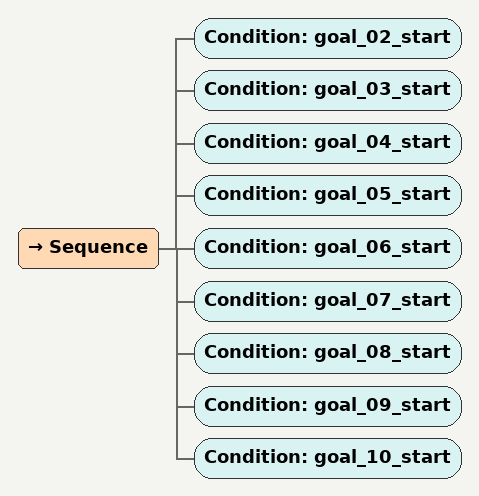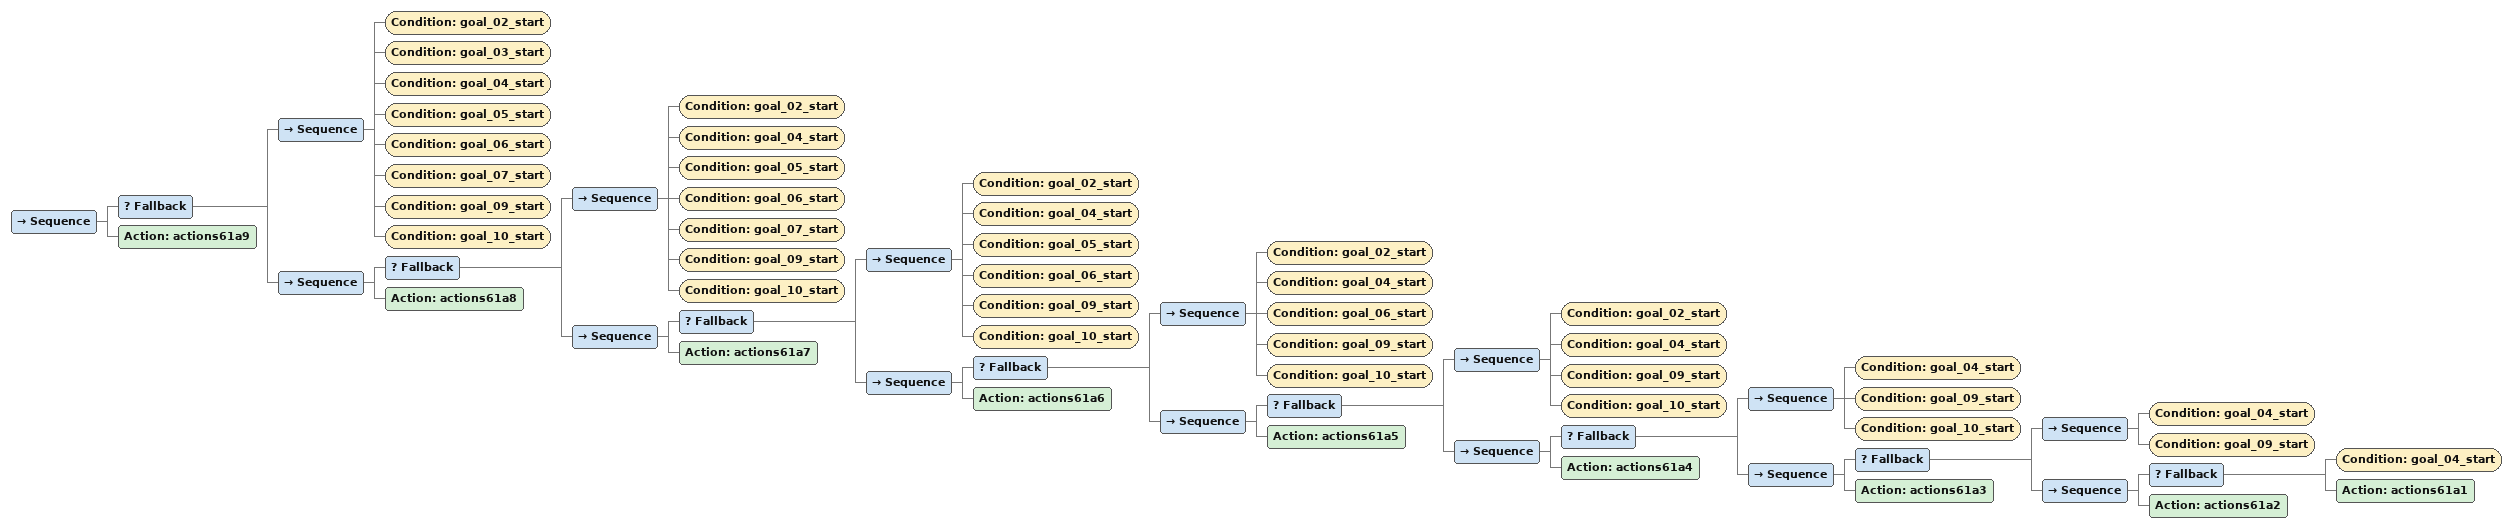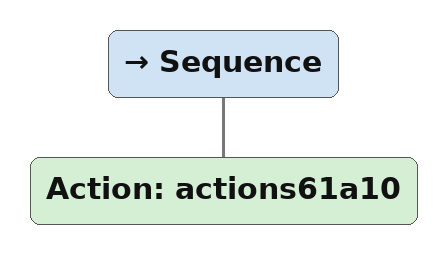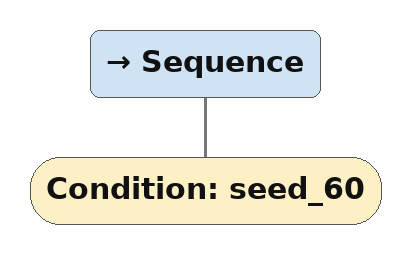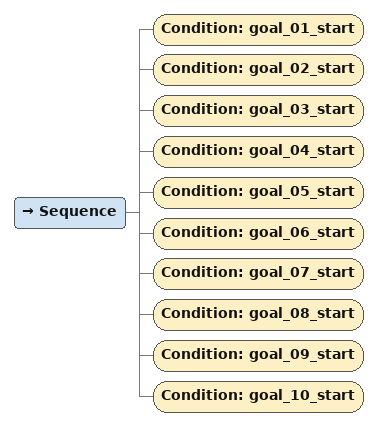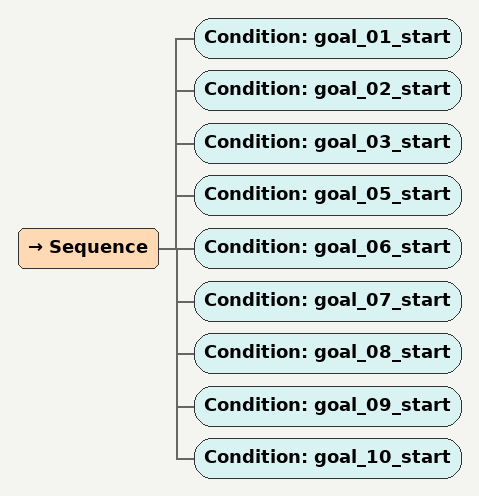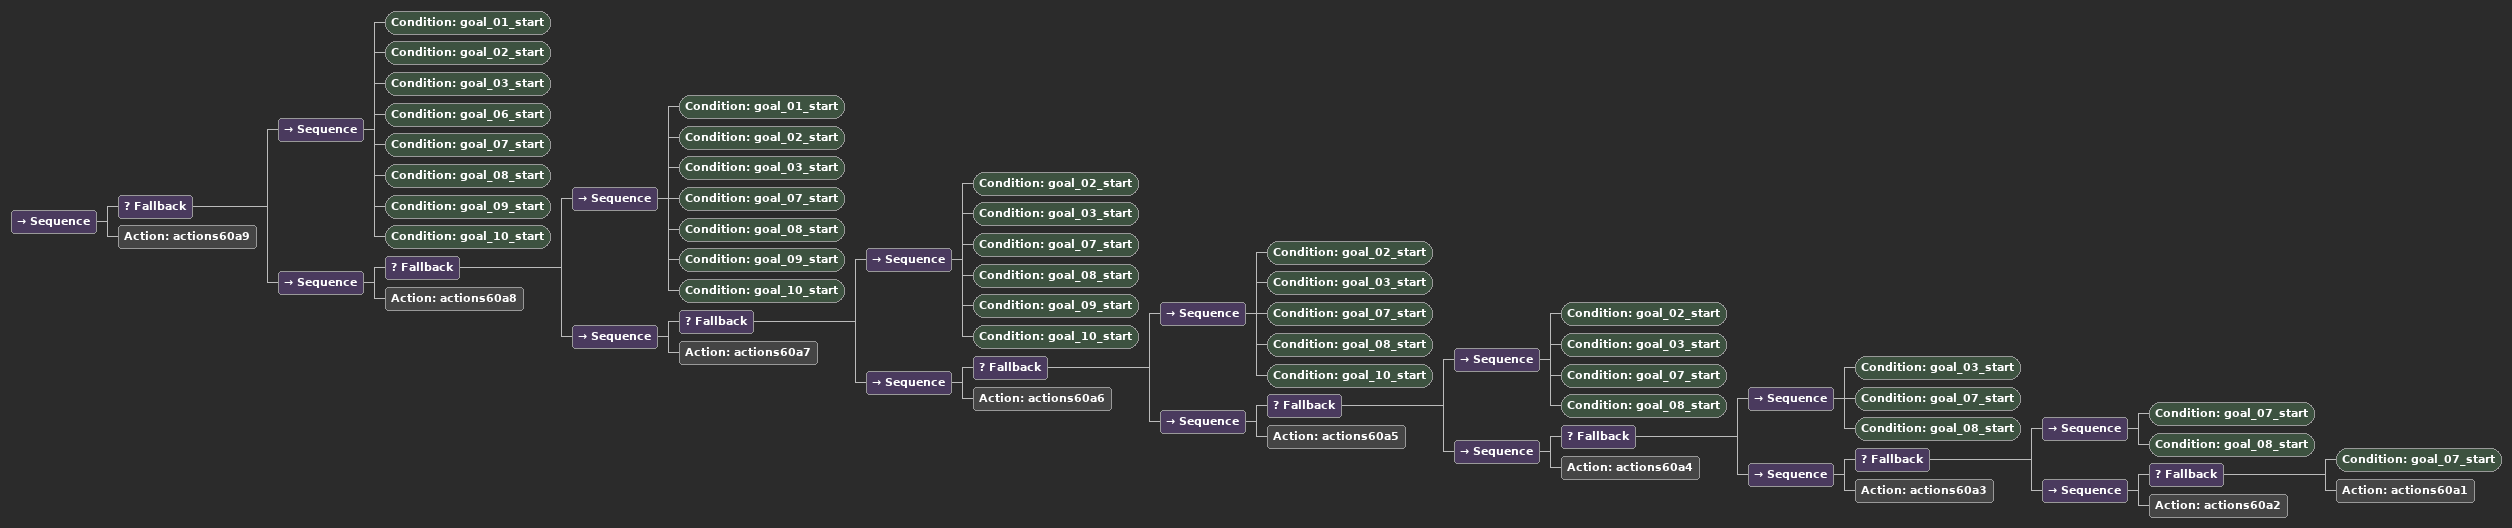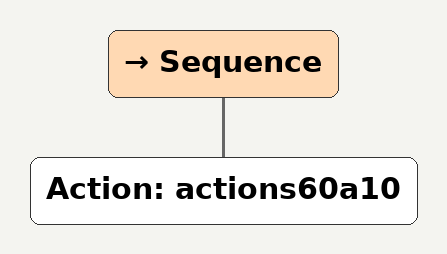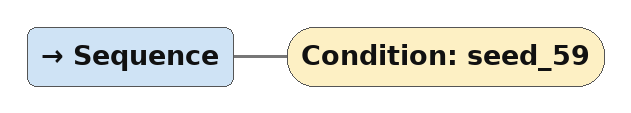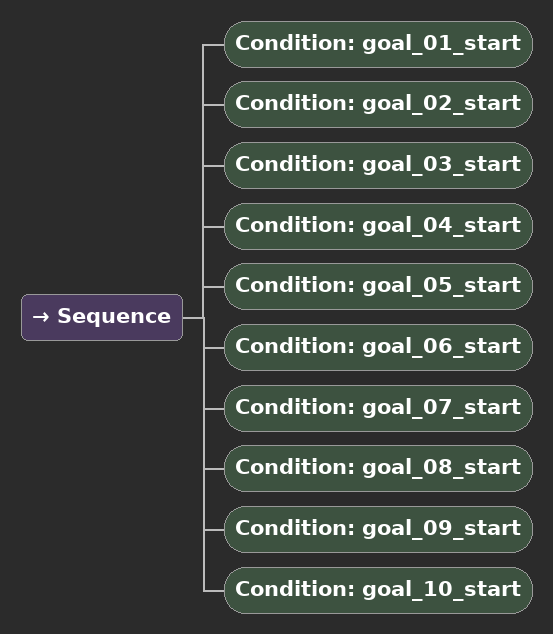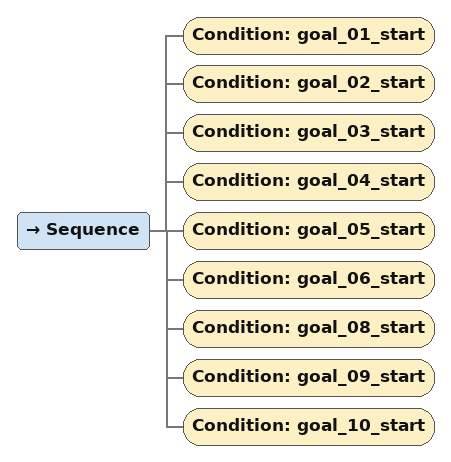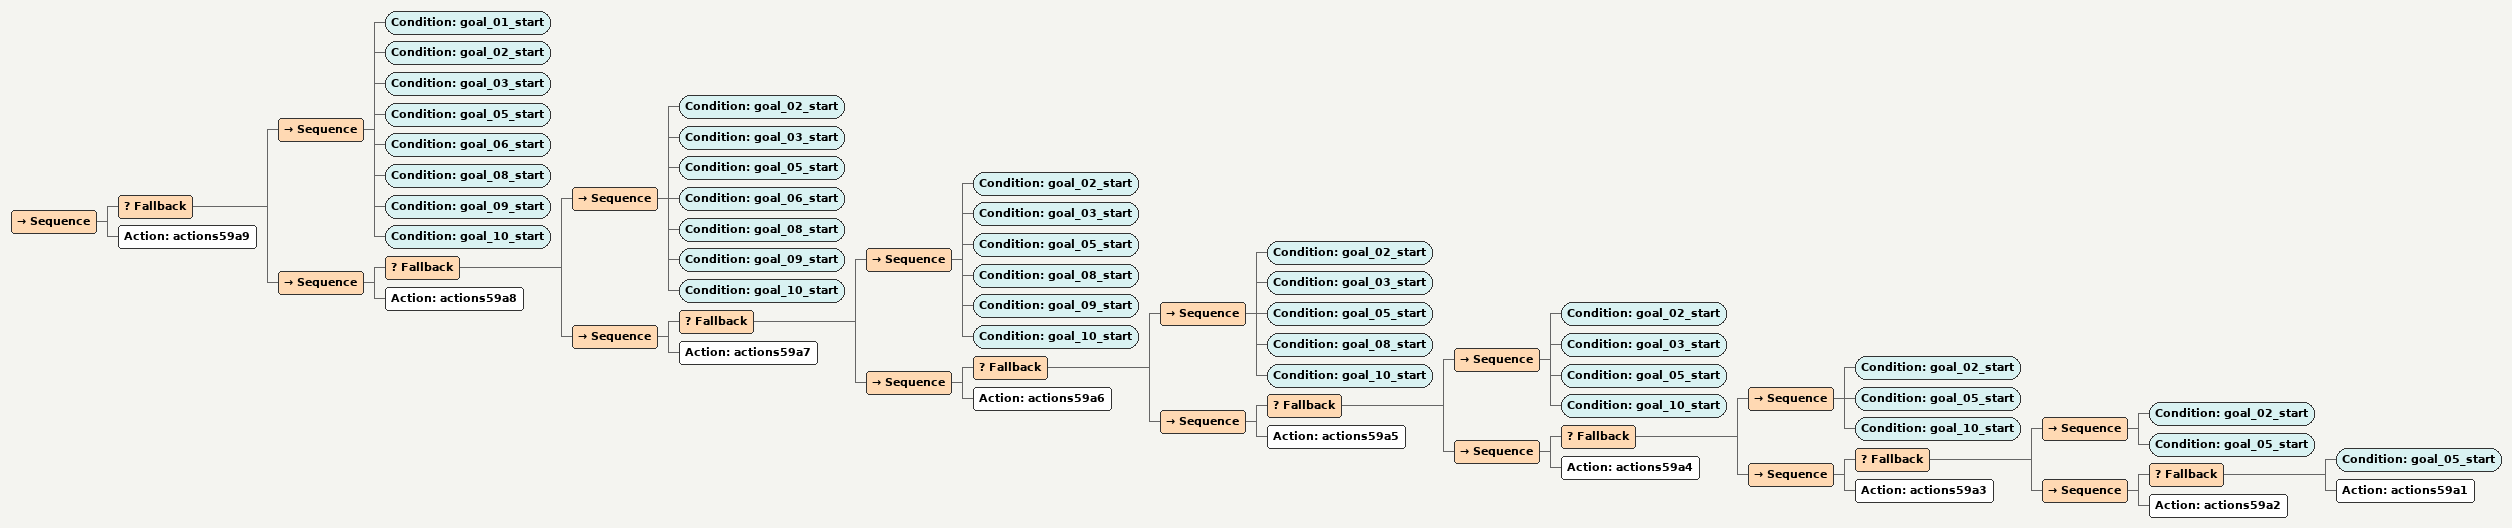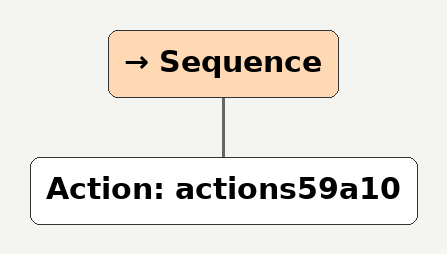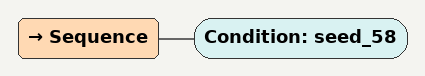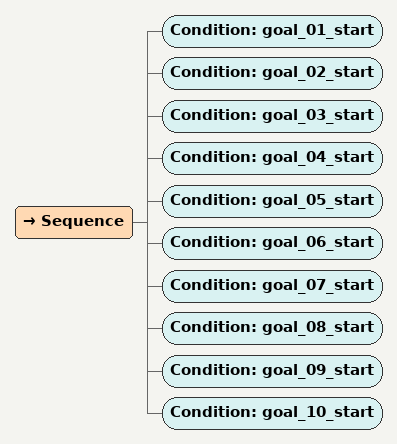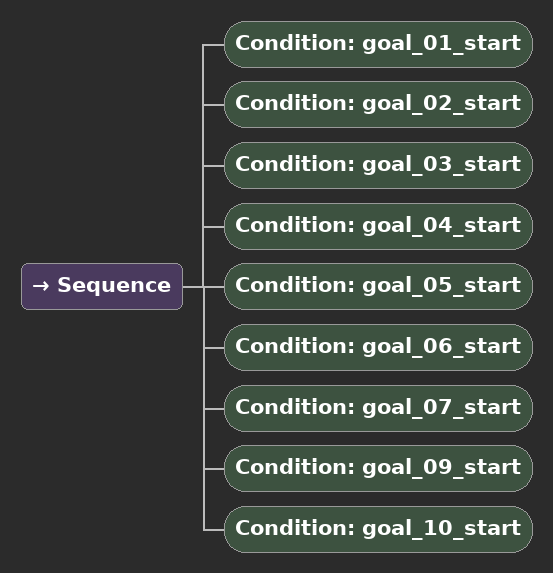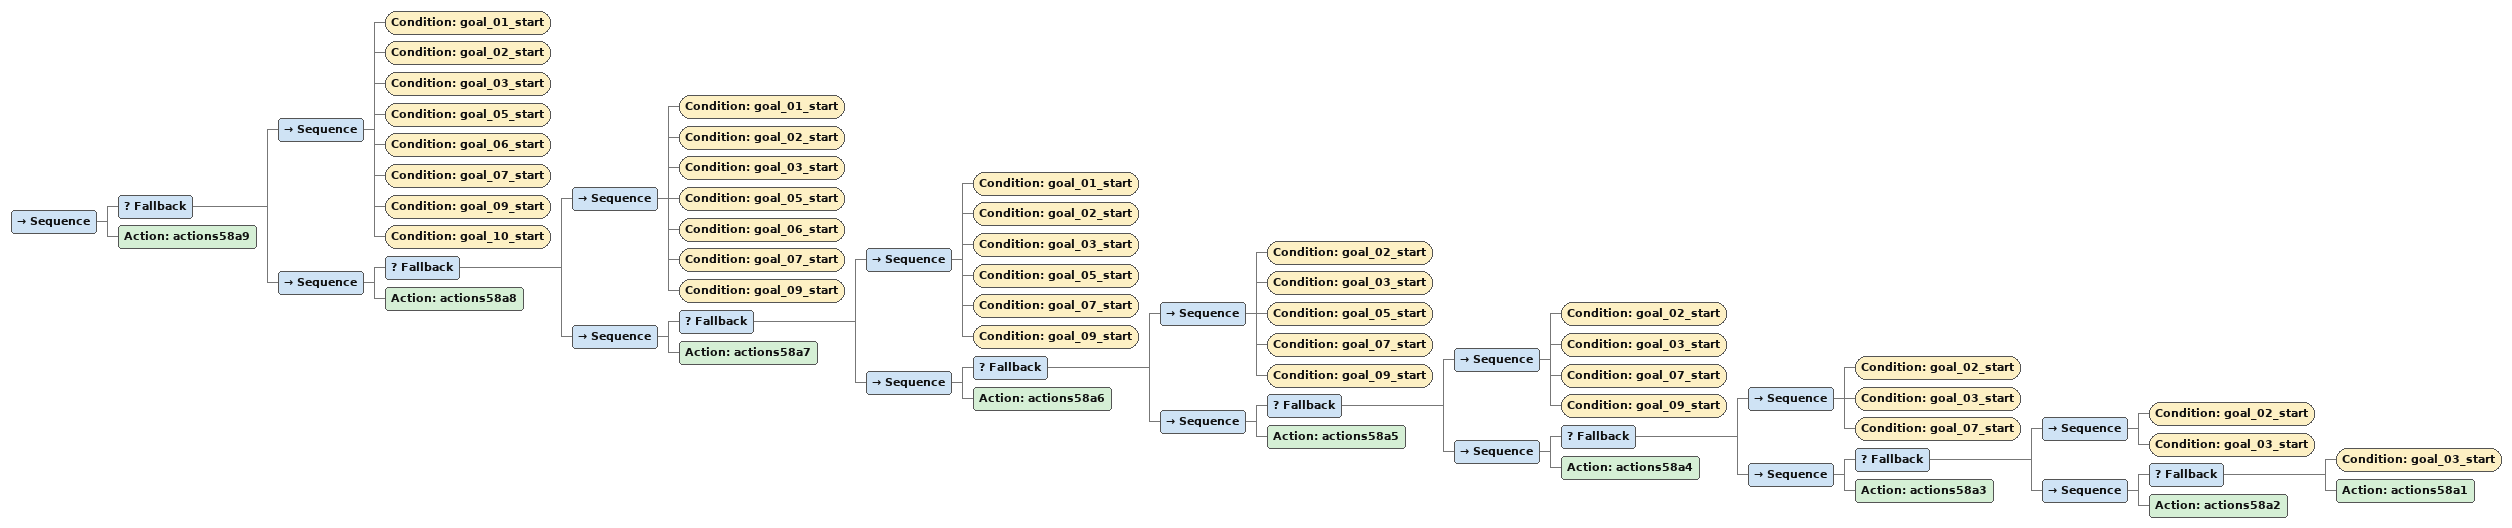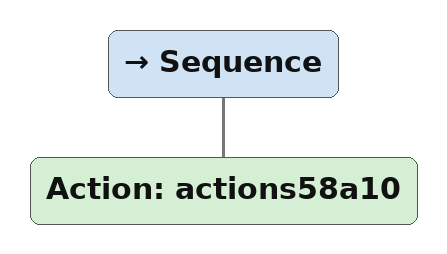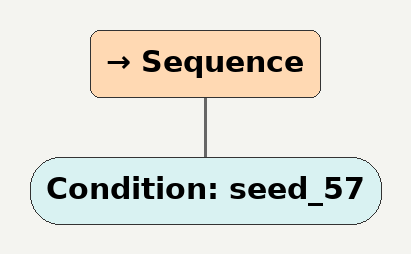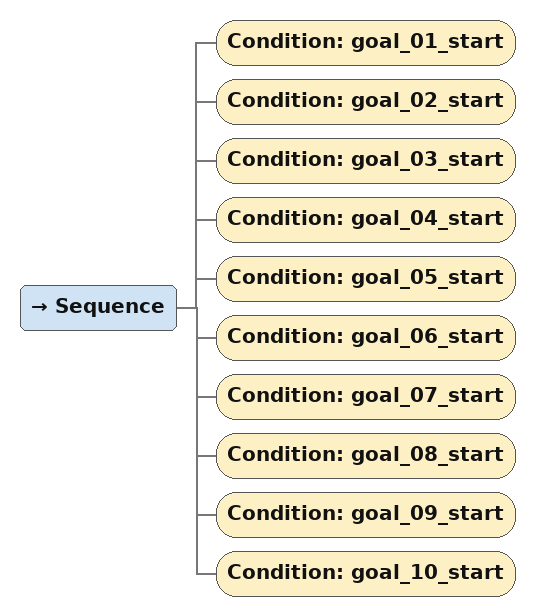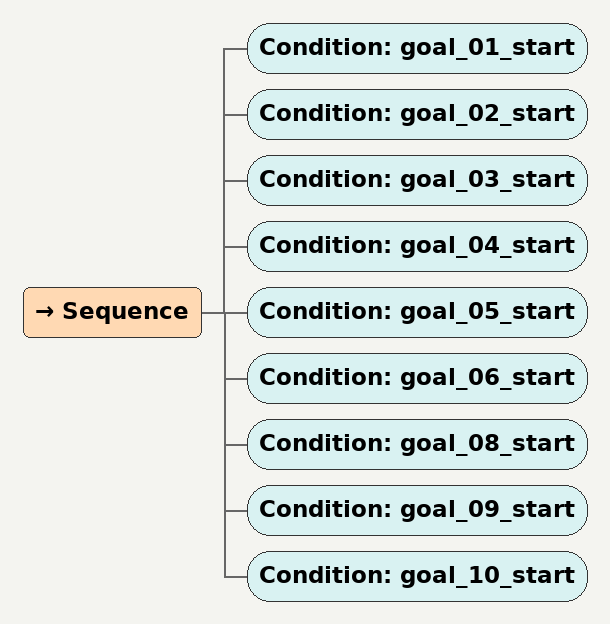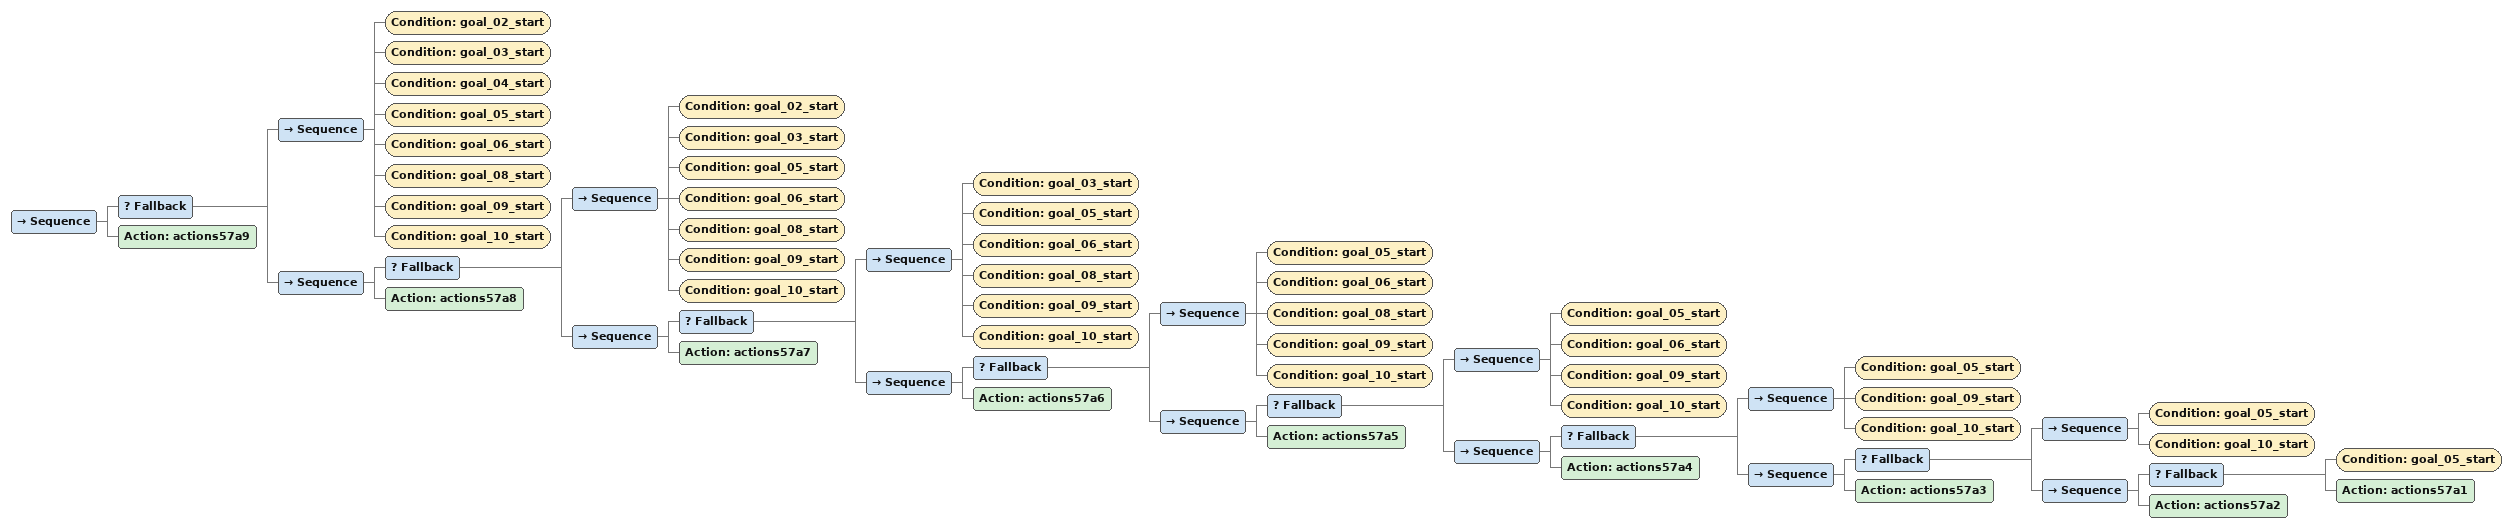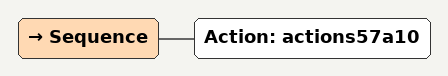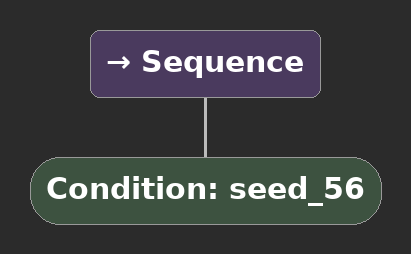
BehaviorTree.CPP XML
<Sequence><Condition ID="goal_02_start"/><Condition ID="goal_03_start"/><Condition ID="goal_04_start"/><Condition ID="goal_05_start"/><Condition ID="goal_06_start"/><Condition ID="goal_07_start"/><Condition ID="goal_08_start"/><Condition ID="goal_09_start"/><Condition ID="goal_10_start"/></Sequence>

<Sequence><Fallback><Sequence><Condition ID="goal_02_start"/><Condition ID="goal_03_start"/><Condition ID="goal_04_start"/><Condition ID="goal_05_start"/><Condition ID="goal_06_start"/><Condition ID="goal_07_start"/><Condition ID="goal_09_start"/><Condition ID="goal_10_start"/></Sequence><Sequence><Fallback><Sequence><Condition ID="goal_02_start"/><Condition ID="goal_04_start"/><Condition ID="goal_05_start"/><Condition ID="goal_06_start"/><Condition ID="goal_07_start"/><Condition ID="goal_09_start"/><Condition ID="goal_10_start"/></Sequence><Sequence><Fallback><Sequence><Condition ID="goal_02_start"/><Condition ID="goal_04_start"/><Condition ID="goal_05_start"/><Condition ID="goal_06_start"/><Condition ID="goal_09_start"/><Condition ID="goal_10_start"/></Sequence><Sequence><Fallback><Sequence><Condition ID="goal_02_start"/><Condition ID="goal_04_start"/><Condition ID="goal_06_start"/><Condition ID="goal_09_start"/><Condition ID="goal_10_start"/></Sequence><Sequence><Fallback><Sequence><Condition ID="goal_02_start"/><Condition ID="goal_04_start"/><Condition ID="goal_09_start"/><Condition ID="goal_10_start"/></Sequence><Sequence><Fallback><Sequence><Condition ID="goal_04_start"/><Condition ID="goal_09_start"/><Condition ID="goal_10_start"/></Sequence><Sequence><Fallback><Sequence><Condition ID="goal_04_start"/><Condition ID="goal_09_start"/></Sequence><Sequence><Fallback><Condition ID="goal_04_start"/><Action ID="actions61a1"/></Fallback><Action ID="actions61a2"/></Sequence></Fallback><Action ID="actions61a3"/></Sequence></Fallback><Action ID="actions61a4"/></Sequence></Fallback><Action ID="actions61a5"/></Sequence></Fallback><Action ID="actions61a6"/></Sequence></Fallback><Action ID="actions61a7"/></Sequence></Fallback><Action ID="actions61a8"/></Sequence></Fallback><Action ID="actions61a9"/></Sequence>

<Sequence><Action ID="actions61a10"/></Sequence>

<Sequence><Condition ID="seed_60"/></Sequence>

<Sequence><Condition ID="goal_01_start"/><Condition ID="goal_02_start"/><Condition ID="goal_03_start"/><Condition ID="goal_04_start"/><Condition ID="goal_05_start"/><Condition ID="goal_06_start"/><Condition ID="goal_07_start"/><Condition ID="goal_08_start"/><Condition ID="goal_09_start"/><Condition ID="goal_10_start"/></Sequence>

<Sequence><Condition ID="goal_01_start"/><Condition ID="goal_02_start"/><Condition ID="goal_03_start"/><Condition ID="goal_05_start"/><Condition ID="goal_06_start"/><Condition ID="goal_07_start"/><Condition ID="goal_08_start"/><Condition ID="goal_09_start"/><Condition ID="goal_10_start"/></Sequence>

<Sequence><Fallback><Sequence><Condition ID="goal_01_start"/><Condition ID="goal_02_start"/><Condition ID="goal_03_start"/><Condition ID="goal_06_start"/><Condition ID="goal_07_start"/><Condition ID="goal_08_start"/><Condition ID="goal_09_start"/><Condition ID="goal_10_start"/></Sequence><Sequence><Fallback><Sequence><Condition ID="goal_01_start"/><Condition ID="goal_02_start"/><Condition ID="goal_03_start"/><Condition ID="goal_07_start"/><Condition ID="goal_08_start"/><Condition ID="goal_09_start"/><Condition ID="goal_10_start"/></Sequence><Sequence><Fallback><Sequence><Condition ID="goal_02_start"/><Condition ID="goal_03_start"/><Condition ID="goal_07_start"/><Condition ID="goal_08_start"/><Condition ID="goal_09_start"/><Condition ID="goal_10_start"/></Sequence><Sequence><Fallback><Sequence><Condition ID="goal_02_start"/><Condition ID="goal_03_start"/><Condition ID="goal_07_start"/><Condition ID="goal_08_start"/><Condition ID="goal_10_start"/></Sequence><Sequence><Fallback><Sequence><Condition ID="goal_02_start"/><Condition ID="goal_03_start"/><Condition ID="goal_07_start"/><Condition ID="goal_08_start"/></Sequence><Sequence><Fallback><Sequence><Condition ID="goal_03_start"/><Condition ID="goal_07_start"/><Condition ID="goal_08_start"/></Sequence><Sequence><Fallback><Sequence><Condition ID="goal_07_start"/><Condition ID="goal_08_start"/></Sequence><Sequence><Fallback><Condition ID="goal_07_start"/><Action ID="actions60a1"/></Fallback><Action ID="actions60a2"/></Sequence></Fallback><Action ID="actions60a3"/></Sequence></Fallback><Action ID="actions60a4"/></Sequence></Fallback><Action ID="actions60a5"/></Sequence></Fallback><Action ID="actions60a6"/></Sequence></Fallback><Action ID="actions60a7"/></Sequence></Fallback><Action ID="actions60a8"/></Sequence></Fallback><Action ID="actions60a9"/></Sequence>

<Sequence><Action ID="actions60a10"/></Sequence>

<Sequence><Condition ID="seed_59"/></Sequence>

<Sequence><Condition ID="goal_01_start"/><Condition ID="goal_02_start"/><Condition ID="goal_03_start"/><Condition ID="goal_04_start"/><Condition ID="goal_05_start"/><Condition ID="goal_06_start"/><Condition ID="goal_07_start"/><Condition ID="goal_08_start"/><Condition ID="goal_09_start"/><Condition ID="goal_10_start"/></Sequence>

<Sequence><Condition ID="goal_01_start"/><Condition ID="goal_02_start"/><Condition ID="goal_03_start"/><Condition ID="goal_04_start"/><Condition ID="goal_05_start"/><Condition ID="goal_06_start"/><Condition ID="goal_08_start"/><Condition ID="goal_09_start"/><Condition ID="goal_10_start"/></Sequence>

<Sequence><Fallback><Sequence><Condition ID="goal_01_start"/><Condition ID="goal_02_start"/><Condition ID="goal_03_start"/><Condition ID="goal_05_start"/><Condition ID="goal_06_start"/><Condition ID="goal_08_start"/><Condition ID="goal_09_start"/><Condition ID="goal_10_start"/></Sequence><Sequence><Fallback><Sequence><Condition ID="goal_02_start"/><Condition ID="goal_03_start"/><Condition ID="goal_05_start"/><Condition ID="goal_06_start"/><Condition ID="goal_08_start"/><Condition ID="goal_09_start"/><Condition ID="goal_10_start"/></Sequence><Sequence><Fallback><Sequence><Condition ID="goal_02_start"/><Condition ID="goal_03_start"/><Condition ID="goal_05_start"/><Condition ID="goal_08_start"/><Condition ID="goal_09_start"/><Condition ID="goal_10_start"/></Sequence><Sequence><Fallback><Sequence><Condition ID="goal_02_start"/><Condition ID="goal_03_start"/><Condition ID="goal_05_start"/><Condition ID="goal_08_start"/><Condition ID="goal_10_start"/></Sequence><Sequence><Fallback><Sequence><Condition ID="goal_02_start"/><Condition ID="goal_03_start"/><Condition ID="goal_05_start"/><Condition ID="goal_10_start"/></Sequence><Sequence><Fallback><Sequence><Condition ID="goal_02_start"/><Condition ID="goal_05_start"/><Condition ID="goal_10_start"/></Sequence><Sequence><Fallback><Sequence><Condition ID="goal_02_start"/><Condition ID="goal_05_start"/></Sequence><Sequence><Fallback><Condition ID="goal_05_start"/><Action ID="actions59a1"/></Fallback><Action ID="actions59a2"/></Sequence></Fallback><Action ID="actions59a3"/></Sequence></Fallback><Action ID="actions59a4"/></Sequence></Fallback><Action ID="actions59a5"/></Sequence></Fallback><Action ID="actions59a6"/></Sequence></Fallback><Action ID="actions59a7"/></Sequence></Fallback><Action ID="actions59a8"/></Sequence></Fallback><Action ID="actions59a9"/></Sequence>

<Sequence><Action ID="actions59a10"/></Sequence>

<Sequence><Condition ID="seed_58"/></Sequence>

<Sequence><Condition ID="goal_01_start"/><Condition ID="goal_02_start"/><Condition ID="goal_03_start"/><Condition ID="goal_04_start"/><Condition ID="goal_05_start"/><Condition ID="goal_06_start"/><Condition ID="goal_07_start"/><Condition ID="goal_08_start"/><Condition ID="goal_09_start"/><Condition ID="goal_10_start"/></Sequence>

<Sequence><Condition ID="goal_01_start"/><Condition ID="goal_02_start"/><Condition ID="goal_03_start"/><Condition ID="goal_04_start"/><Condition ID="goal_05_start"/><Condition ID="goal_06_start"/><Condition ID="goal_07_start"/><Condition ID="goal_09_start"/><Condition ID="goal_10_start"/></Sequence>

<Sequence><Fallback><Sequence><Condition ID="goal_01_start"/><Condition ID="goal_02_start"/><Condition ID="goal_03_start"/><Condition ID="goal_05_start"/><Condition ID="goal_06_start"/><Condition ID="goal_07_start"/><Condition ID="goal_09_start"/><Condition ID="goal_10_start"/></Sequence><Sequence><Fallback><Sequence><Condition ID="goal_01_start"/><Condition ID="goal_02_start"/><Condition ID="goal_03_start"/><Condition ID="goal_05_start"/><Condition ID="goal_06_start"/><Condition ID="goal_07_start"/><Condition ID="goal_09_start"/></Sequence><Sequence><Fallback><Sequence><Condition ID="goal_01_start"/><Condition ID="goal_02_start"/><Condition ID="goal_03_start"/><Condition ID="goal_05_start"/><Condition ID="goal_07_start"/><Condition ID="goal_09_start"/></Sequence><Sequence><Fallback><Sequence><Condition ID="goal_02_start"/><Condition ID="goal_03_start"/><Condition ID="goal_05_start"/><Condition ID="goal_07_start"/><Condition ID="goal_09_start"/></Sequence><Sequence><Fallback><Sequence><Condition ID="goal_02_start"/><Condition ID="goal_03_start"/><Condition ID="goal_07_start"/><Condition ID="goal_09_start"/></Sequence><Sequence><Fallback><Sequence><Condition ID="goal_02_start"/><Condition ID="goal_03_start"/><Condition ID="goal_07_start"/></Sequence><Sequence><Fallback><Sequence><Condition ID="goal_02_start"/><Condition ID="goal_03_start"/></Sequence><Sequence><Fallback><Condition ID="goal_03_start"/><Action ID="actions58a1"/></Fallback><Action ID="actions58a2"/></Sequence></Fallback><Action ID="actions58a3"/></Sequence></Fallback><Action ID="actions58a4"/></Sequence></Fallback><Action ID="actions58a5"/></Sequence></Fallback><Action ID="actions58a6"/></Sequence></Fallback><Action ID="actions58a7"/></Sequence></Fallback><Action ID="actions58a8"/></Sequence></Fallback><Action ID="actions58a9"/></Sequence>

<Sequence><Action ID="actions58a10"/></Sequence>

<Sequence><Condition ID="seed_57"/></Sequence>

<Sequence><Condition ID="goal_01_start"/><Condition ID="goal_02_start"/><Condition ID="goal_03_start"/><Condition ID="goal_04_start"/><Condition ID="goal_05_start"/><Condition ID="goal_06_start"/><Condition ID="goal_07_start"/><Condition ID="goal_08_start"/><Condition ID="goal_09_start"/><Condition ID="goal_10_start"/></Sequence>

<Sequence><Condition ID="goal_01_start"/><Condition ID="goal_02_start"/><Condition ID="goal_03_start"/><Condition ID="goal_04_start"/><Condition ID="goal_05_start"/><Condition ID="goal_06_start"/><Condition ID="goal_08_start"/><Condition ID="goal_09_start"/><Condition ID="goal_10_start"/></Sequence>

<Sequence><Fallback><Sequence><Condition ID="goal_02_start"/><Condition ID="goal_03_start"/><Condition ID="goal_04_start"/><Condition ID="goal_05_start"/><Condition ID="goal_06_start"/><Condition ID="goal_08_start"/><Condition ID="goal_09_start"/><Condition ID="goal_10_start"/></Sequence><Sequence><Fallback><Sequence><Condition ID="goal_02_start"/><Condition ID="goal_03_start"/><Condition ID="goal_05_start"/><Condition ID="goal_06_start"/><Condition ID="goal_08_start"/><Condition ID="goal_09_start"/><Condition ID="goal_10_start"/></Sequence><Sequence><Fallback><Sequence><Condition ID="goal_03_start"/><Condition ID="goal_05_start"/><Condition ID="goal_06_start"/><Condition ID="goal_08_start"/><Condition ID="goal_09_start"/><Condition ID="goal_10_start"/></Sequence><Sequence><Fallback><Sequence><Condition ID="goal_05_start"/><Condition ID="goal_06_start"/><Condition ID="goal_08_start"/><Condition ID="goal_09_start"/><Condition ID="goal_10_start"/></Sequence><Sequence><Fallback><Sequence><Condition ID="goal_05_start"/><Condition ID="goal_06_start"/><Condition ID="goal_09_start"/><Condition ID="goal_10_start"/></Sequence><Sequence><Fallback><Sequence><Condition ID="goal_05_start"/><Condition ID="goal_09_start"/><Condition ID="goal_10_start"/></Sequence><Sequence><Fallback><Sequence><Condition ID="goal_05_start"/><Condition ID="goal_10_start"/></Sequence><Sequence><Fallback><Condition ID="goal_05_start"/><Action ID="actions57a1"/></Fallback><Action ID="actions57a2"/></Sequence></Fallback><Action ID="actions57a3"/></Sequence></Fallback><Action ID="actions57a4"/></Sequence></Fallback><Action ID="actions57a5"/></Sequence></Fallback><Action ID="actions57a6"/></Sequence></Fallback><Action ID="actions57a7"/></Sequence></Fallback><Action ID="actions57a8"/></Sequence></Fallback><Action ID="actions57a9"/></Sequence>

<Sequence><Action ID="actions57a10"/></Sequence>

<Sequence><Condition ID="seed_56"/></Sequence>
